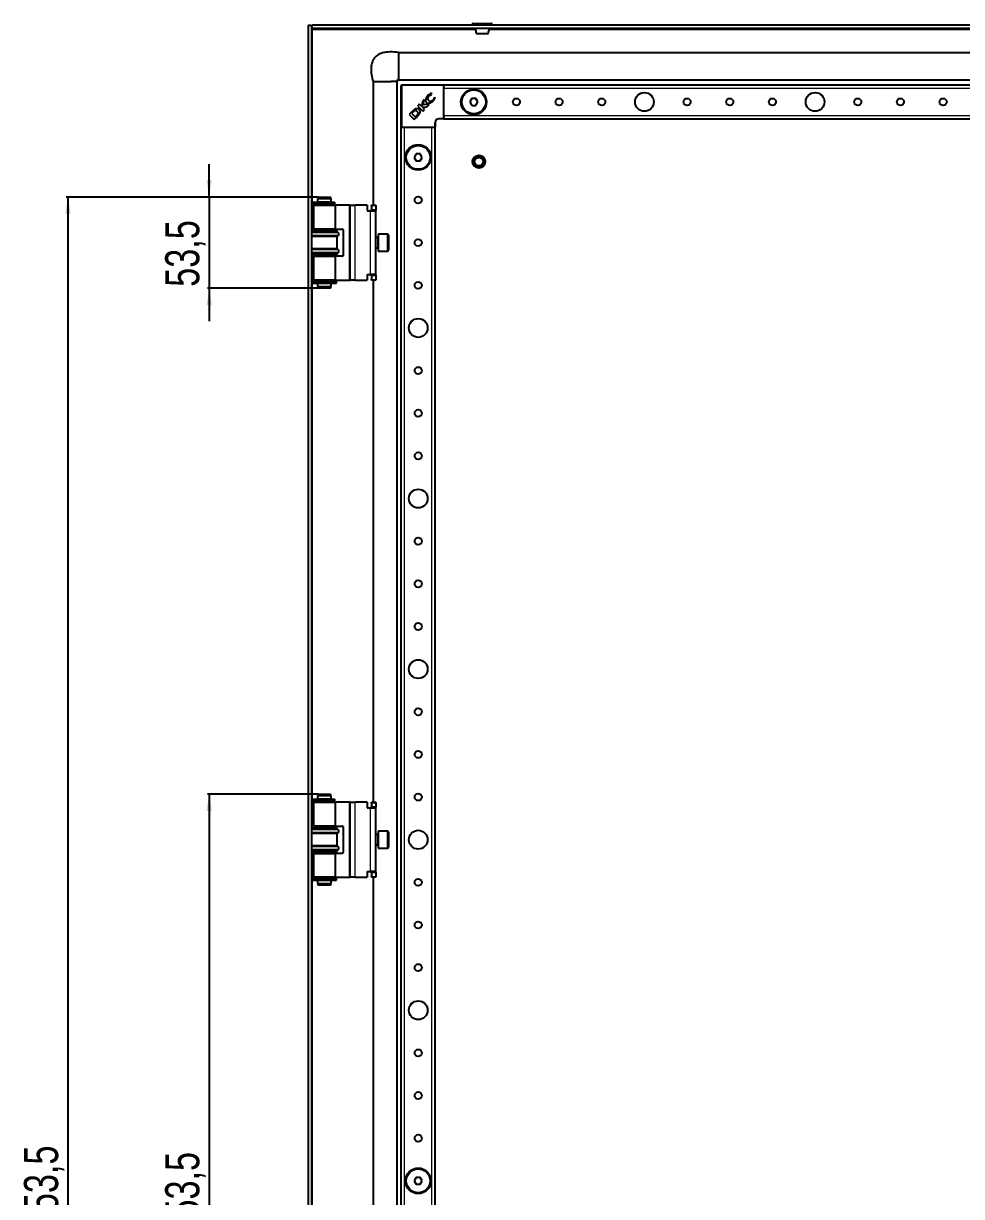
# Model space of a CAD drawing. Header units: millimetres. Extents: x -527 to 1671, y -588 to 1043.
# Drawn here: x 579 to 1128, y 185 to 873 of the extents above; entities that cross this region are included whole.
import ezdxf

# ---------------------------------------------------------------- set-up
doc = ezdxf.new("R2010")
doc.units = ezdxf.units.MM
doc.layers.add('FORMAT', color=7, linetype='Continuous')
doc.styles.add('SLDTEXTSTYLE0', font='TXT', dxfattribs={"width": 0.75})
doc.dimstyles.new('SLDDIMSTYLE0', dxfattribs={"dimtxt": 20, "dimasz": 10, "dimexe": 0, "dimexo": 0.0625, "dimgap": 5, "dimtad": 2, "dimdec": 1, "dimrnd": 1e-09, "dimzin": 12, "dimdsep": 46, "dimtxsty": 'SLDTEXTSTYLE0', "dimsah": 1, "dimcen": 0.09, "dimadec": 0, "dimazin": 3, "dimtfac": 1, "dimtofl": 0, "dimtmove": 0, "dimatfit": 3, "dimfxl": 0, "dimfrac": 2, "dimtolj": 1, "dimtzin": 12, "dimarcsym": 0})
doc.dimstyles.new('SLDDIMSTYLE1', dxfattribs={"dimtxt": 20, "dimasz": 10, "dimexe": 0, "dimexo": 0.0625, "dimgap": 5, "dimtad": 2, "dimdec": 1, "dimrnd": 1e-09, "dimzin": 12, "dimdsep": 46, "dimtxsty": 'SLDTEXTSTYLE0', "dimsah": 1, "dimcen": 0.09, "dimadec": 0, "dimazin": 3, "dimtfac": 1, "dimtmove": 0, "dimatfit": 0, "dimfxl": 0, "dimfrac": 2, "dimtolj": 1, "dimtzin": 12, "dimarcsym": 0})

# ---------------------------------------------------------------- blocks, each defined once
blk = doc.blocks.new('_D_4')
at = {"layer": 'FORMAT'}
for p, q in [((687.6, 771.07), (687.6, 790.3)), ((751.67, 771.07), (686.6, 771.07)), ((687.6, 771.07), (687.6, 717.57)), ((751.67, 717.57), (686.6, 717.57)), ((687.6, 717.57), (687.6, 698.34))]:
    blk.add_line(p, q, dxfattribs=at)
for points in [[(687.6, 771.07), (689.14, 781.07), (686.06, 781.07)], [(687.6, 717.57), (686.06, 707.57), (689.14, 707.57)]]:
    blk.add_solid(points, dxfattribs=at)
at = {"layer": 'FORMAT', "insert": (661.82, 718.46), "char_height": 20, "attachment_point": 1, "rotation": 90, "style": 'SLDTEXTSTYLE0'}
blk.add_mtext('53,5', dxfattribs=at)
blk = doc.blocks.new('_D_7')
at = {"layer": 'FORMAT'}
for p, q in [((751.67, 771.07), (603.87, 771.07)), ((604.87, 771.07), (604.87, -382.43)), ((751.67, -382.43), (603.87, -382.43))]:
    blk.add_line(p, q, dxfattribs=at)
for points in [[(604.87, 771.07), (603.33, 761.07), (606.41, 761.07)], [(604.87, -382.43), (606.41, -372.43), (603.33, -372.43)]]:
    blk.add_solid(points, dxfattribs=at)
at = {"layer": 'FORMAT', "insert": (579.09, 153.68), "char_height": 20, "attachment_point": 1, "rotation": 90, "style": 'SLDTEXTSTYLE0'}
blk.add_mtext('1153,5', dxfattribs=at)
blk = doc.blocks.new('_D_9')
at = {"layer": 'FORMAT'}
for p, q in [((751.67, 421.07), (686.6, 421.07)), ((687.6, 421.07), (687.6, -32.43)), ((751.67, -32.43), (686.6, -32.43))]:
    blk.add_line(p, q, dxfattribs=at)
for points in [[(687.6, 421.07), (686.06, 411.07), (689.14, 411.07)], [(687.6, -32.43), (689.14, -22.43), (686.06, -22.43)]]:
    blk.add_solid(points, dxfattribs=at)
at = {"layer": 'FORMAT', "insert": (661.82, 161.07), "char_height": 20, "attachment_point": 1, "rotation": 90, "style": 'SLDTEXTSTYLE0'}
blk.add_mtext('453,5', dxfattribs=at)

msp = doc.modelspace()

# ---------------------------------------------------------------- linework, layer by layer
at = {"color": 7, "linetype": 'Continuous', "lineweight": 25}
for p, q in [((745.6, 871.82), (745.6, -483.18)), ((745.6, 871.82), (747.6, 871.82)), ((747.6, 871.82), (747.6, -483.18)), ((747.9, 869.82), (747.9, 871.82)), ((1537.3, 871.82), (747.9, 871.82)), ((1537.3, 869.82), (747.9, 869.82)), ((748.2, 869.22), (748, 869.82)), ((841.85, 872.57), (841.85, 871.82)), ((842.1, 872.82), (853.1, 872.82)), ((853.35, 871.82), (853.35, 872.57)), ((798.6, 855.82), (798.6, 839.99)), ((798.6, 855.82), (1486.6, 855.82)), ((798.6, 839.82), (1486.6, 839.82)), ((783.6, 838.82), (784.58, 838.82)), ((783.6, 838.82), (783.6, 766.32)), ((784.58, 838.82), (787.04, 838.82)), ((787.04, 838.82), (790.6, 838.82)), ((790.6, 838.82), (794.17, 838.82)), ((797.6, 838.82), (797.6, -450.18)), ((800.1, 812.12), (800.1, 836.52)), ((800.4, 836.82), (824.8, 836.82)), ((825.1, 836.52), (825.1, 836.82)), ((825.1, 836.82), (1460.1, 836.82)), ((825.1, 836.52), (825.1, 835.88)), ((825.1, 834.82), (825.1, 835.88)), ((825.1, 818.82), (825.1, 834.82)), ((810.8, 825.48), (809.76, 824.43)), ((812.19, 824.09), (810.8, 825.48)), ((812.68, 827.36), (812.19, 824.09)), ((813.48, 828.15), (812.68, 827.36)), ((813, 825.06), (813.48, 828.15)), ((816.48, 825.24), (813, 825.06)), ((815.19, 823.95), (816.48, 825.24)), ((818.04, 831.28), (817.71, 831.97)), ((817.9, 831.14), (818.04, 831.28)), ((819.86, 829.71), (819.75, 829.6)), ((820.1, 829.2), (819.86, 829.71)), ((841.45, 828.82), (840.3, 826.82)), ((840.3, 826.82), (841.45, 824.82)), ((843.76, 828.82), (841.45, 828.82)), ((844.91, 826.82), (843.76, 828.82)), ((843.76, 824.82), (844.91, 826.82)), ((806.74, 821.42), (804.75, 819.43)), ((804.75, 819.43), (807.71, 816.47)), ((807, 820.87), (806.28, 820.13)), ((806.28, 820.13), (808.46, 817.95)), ((807.71, 816.47), (809.6, 818.36)), ((808.46, 817.95), (809.11, 818.63)), ((809.6, 818.36), (809.62, 818.38)), ((809.76, 824.43), (812.71, 821.47)), ((812.53, 823.77), (815.19, 823.95)), ((813.77, 822.53), (812.53, 823.77)), ((812.71, 821.47), (813.77, 822.53)), ((825.1, 817.77), (825.1, 818.82)), ((841.45, 824.82), (843.76, 824.82)), ((800.1, -423.18), (800.1, 811.82)), ((800.4, 811.82), (800.1, 811.82)), ((801.05, 811.82), (800.4, 811.82)), ((802.1, 811.82), (801.05, 811.82)), ((818.1, 811.82), (802.1, 811.82)), ((819.16, 811.82), (818.1, 811.82)), ((819.8, 811.82), (819.16, 811.82)), ((820.1, 811.82), (819.8, 811.82)), ((820.1, 814.82), (820.1, 812.12)), ((820.1, -423.18), (820.1, 811.82)), ((824.8, 816.82), (822.1, 816.82)), ((825.1, 817.77), (825.1, 817.12)), ((825.1, 816.82), (825.1, 817.12)), ((825.1, 816.82), (1460.1, 816.82)), ((808.95, 796.32), (807.8, 794.32)), ((807.8, 794.32), (808.95, 792.32)), ((811.26, 796.32), (808.95, 796.32)), ((808.95, 792.32), (811.26, 792.32)), ((812.41, 794.32), (811.26, 796.32)), ((811.26, 792.32), (812.41, 794.32)), ((751.68, 771.07), (751.1, 770.07)), ((751.68, 771.07), (758.53, 771.07)), ((759.1, 770.07), (758.53, 771.07)), ((747.95, 768.02), (747.95, 767.12)), ((747.95, 768.02), (760.84, 768.02)), ((747.95, 767.12), (760.84, 767.12)), ((748.65, 766.32), (748.65, 752.32)), ((748.65, 766.32), (761.55, 766.32)), ((751.1, 770.07), (751.1, 768.07)), ((759.1, 770.07), (751.1, 770.07)), ((755.86, 768.07), (751.1, 768.07)), ((751.1, 767.07), (751.1, 766.32)), ((755.86, 767.07), (751.1, 767.07)), ((751.6, 768.07), (751.6, 768.02)), ((751.6, 767.12), (751.6, 767.07)), ((759.1, 768.07), (755.86, 768.07)), ((759.1, 767.07), (755.86, 767.07)), ((758.6, 768.02), (758.6, 768.07)), ((758.6, 767.07), (758.6, 767.12)), ((759.1, 768.07), (759.1, 770.07)), ((759.1, 766.32), (759.1, 767.07)), ((760.84, 768.02), (760.93, 768.02)), ((760.84, 767.12), (760.93, 767.12)), ((760.93, 767.12), (760.93, 768.02)), ((760.93, 768.02), (761.14, 768.02)), ((760.93, 767.12), (761.14, 767.12)), ((761.14, 767.12), (761.14, 768.02)), ((761.55, 752.32), (761.55, 766.32)), ((769.65, 766.32), (761.55, 766.32)), ((770.15, 766.32), (769.65, 766.32)), ((770.15, 766.32), (773.15, 766.32)), ((770.15, 722.32), (770.15, 766.32)), ((780.15, 766.32), (773.15, 766.32)), ((780.15, 766.32), (780.15, 763.02)), ((782.65, 766.32), (785.15, 766.32)), ((782.65, 765.82), (782.65, 766.32)), ((782.65, 765.82), (782.65, 763.82)), ((782.65, 763.32), (782.65, 763.82)), ((785.15, 766.32), (785.15, 765.82)), ((785.15, 765.82), (785.15, 763.82)), ((785.15, 763.82), (785.15, 763.32)), ((780.15, 763.02), (782.15, 763.02)), ((782.15, 763.02), (785.15, 763.02)), ((785.15, 763.32), (782.65, 763.32)), ((782.65, 763.32), (782.65, 763.02)), ((785.15, 763.02), (785.15, 763.32)), ((785.15, 725.62), (785.15, 763.02)), ((747.6, 751.32), (762.6, 751.32)), ((762.6, 750.72), (747.6, 750.72)), ((761.55, 752.32), (748.65, 752.32)), ((751.1, 752.32), (751.1, 751.32)), ((759.1, 751.32), (759.1, 752.32)), ((761.55, 752.32), (765.65, 752.32)), ((762.6, 750.72), (762.6, 751.32)), ((763.3, 750.04), (762.6, 750.72)), ((766.15, 751.82), (766.15, 736.82)), ((762.6, 747.92), (747.6, 747.92)), ((762.6, 747.92), (763.3, 748.61)), ((762.6, 740.72), (762.6, 747.92)), ((786.4, 747.32), (785.15, 747.32)), ((792.05, 749.32), (786.65, 749.32)), ((786.65, 749.32), (786.65, 739.32)), ((792.65, 748.72), (792.65, 739.92)), ((762.6, 740.72), (747.6, 740.72)), ((762.6, 737.92), (747.6, 737.92)), ((747.6, 737.32), (762.6, 737.32)), ((748.65, 736.32), (748.65, 722.32)), ((748.65, 736.32), (761.55, 736.32)), ((751.1, 737.32), (751.1, 736.32)), ((759.1, 736.32), (759.1, 737.32)), ((761.55, 722.32), (761.55, 736.32)), ((765.65, 736.32), (761.55, 736.32)), ((763.3, 740.04), (762.6, 740.72)), ((762.6, 737.92), (763.3, 738.61)), ((762.6, 737.32), (762.6, 737.92)), ((785.15, 741.32), (786.4, 741.32)), ((786.65, 739.32), (792.05, 739.32)), ((761.55, 722.32), (748.65, 722.32)), ((751.1, 722.32), (751.1, 721.57)), ((759.1, 721.57), (759.1, 722.32)), ((761.55, 722.32), (769.65, 722.32)), ((769.65, 722.32), (770.15, 722.32)), ((773.15, 722.32), (770.15, 722.32)), ((773.15, 722.32), (780.15, 722.32)), ((780.15, 725.62), (782.15, 725.62)), ((780.15, 725.62), (780.15, 722.32)), ((785.15, 725.62), (782.15, 725.62)), ((782.65, 725.62), (782.65, 725.32)), ((782.65, 725.32), (785.15, 725.32)), ((782.65, 724.82), (782.65, 725.32)), ((782.65, 724.82), (782.65, 722.82)), ((782.65, 722.32), (782.65, 722.82)), ((785.15, 722.32), (782.65, 722.32)), ((783.6, 722.32), (783.6, 416.32)), ((785.15, 725.32), (785.15, 725.62)), ((785.15, 725.32), (785.15, 724.82)), ((785.15, 724.82), (785.15, 722.82)), ((785.15, 722.82), (785.15, 722.32)), ((747.95, 721.52), (747.95, 720.62)), ((747.95, 721.52), (762.25, 721.52)), ((747.95, 720.62), (762.25, 720.62)), ((755.86, 721.57), (751.1, 721.57)), ((751.1, 720.57), (751.1, 718.57)), ((755.86, 720.57), (751.1, 720.57)), ((751.1, 718.57), (751.68, 717.57)), ((751.1, 718.57), (755.86, 718.57)), ((751.6, 721.57), (751.6, 721.52)), ((751.6, 720.62), (751.6, 720.57)), ((755.75, 717.57), (751.68, 717.57)), ((758.53, 717.57), (755.75, 717.57)), ((759.1, 721.57), (755.86, 721.57)), ((759.1, 720.57), (755.86, 720.57)), ((755.86, 718.57), (759.1, 718.57)), ((758.53, 717.57), (759.1, 718.57)), ((758.6, 721.52), (758.6, 721.57)), ((758.6, 720.57), (758.6, 720.62)), ((759.1, 718.57), (759.1, 720.57)), ((762.25, 720.62), (762.25, 721.52)), ((751.68, 421.07), (751.1, 420.07)), ((751.1, 420.07), (751.1, 418.07)), ((759.1, 420.07), (751.1, 420.07)), ((751.68, 421.07), (758.53, 421.07)), ((759.1, 420.07), (758.53, 421.07)), ((759.1, 418.07), (759.1, 420.07)), ((747.95, 418.02), (747.95, 417.12)), ((747.95, 418.02), (760.84, 418.02)), ((747.95, 417.12), (760.84, 417.12)), ((748.65, 416.32), (748.65, 402.32)), ((748.65, 416.32), (761.55, 416.32)), ((755.86, 418.07), (751.1, 418.07)), ((751.1, 417.07), (751.1, 416.32)), ((755.86, 417.07), (751.1, 417.07)), ((751.6, 418.07), (751.6, 418.02)), ((751.6, 417.12), (751.6, 417.07)), ((759.1, 418.07), (755.86, 418.07)), ((759.1, 417.07), (755.86, 417.07)), ((758.6, 418.02), (758.6, 418.07)), ((758.6, 417.07), (758.6, 417.12)), ((759.1, 416.32), (759.1, 417.07)), ((760.84, 418.02), (760.93, 418.02)), ((760.84, 417.12), (760.93, 417.12)), ((760.93, 417.12), (760.93, 418.02)), ((760.93, 418.02), (761.14, 418.02)), ((760.93, 417.12), (761.14, 417.12)), ((761.14, 417.12), (761.14, 418.02)), ((761.55, 402.32), (761.55, 416.32)), ((769.65, 416.32), (761.55, 416.32)), ((770.15, 416.32), (769.65, 416.32)), ((770.15, 416.32), (773.15, 416.32)), ((770.15, 372.32), (770.15, 416.32)), ((780.15, 416.32), (773.15, 416.32)), ((780.15, 416.32), (780.15, 413.02)), ((780.15, 413.02), (782.15, 413.02)), ((782.15, 413.02), (785.15, 413.02)), ((782.65, 416.32), (785.15, 416.32)), ((782.65, 415.82), (782.65, 416.32)), ((782.65, 415.82), (782.65, 413.82)), ((782.65, 413.32), (782.65, 413.82)), ((785.15, 413.32), (782.65, 413.32)), ((782.65, 413.32), (782.65, 413.02)), ((785.15, 416.32), (785.15, 415.82)), ((785.15, 415.82), (785.15, 413.82)), ((785.15, 413.82), (785.15, 413.32)), ((785.15, 413.02), (785.15, 413.32)), ((785.15, 375.62), (785.15, 413.02)), ((747.6, 401.32), (762.6, 401.32)), ((762.6, 400.72), (747.6, 400.72)), ((761.55, 402.32), (748.65, 402.32)), ((751.1, 402.32), (751.1, 401.32)), ((759.1, 401.32), (759.1, 402.32)), ((761.55, 402.32), (765.65, 402.32)), ((762.6, 400.72), (762.6, 401.32)), ((763.3, 400.04), (762.6, 400.72)), ((766.15, 401.82), (766.15, 386.82)), ((792.05, 399.32), (786.65, 399.32)), ((786.65, 399.32), (786.65, 389.32)), ((762.6, 397.92), (747.6, 397.92)), ((762.6, 397.92), (763.3, 398.61)), ((762.6, 390.72), (762.6, 397.92)), ((786.4, 397.32), (785.15, 397.32)), ((792.65, 398.72), (792.65, 389.92)), ((762.6, 390.72), (747.6, 390.72)), ((762.6, 387.92), (747.6, 387.92)), ((747.6, 387.32), (762.6, 387.32)), ((748.65, 386.32), (748.65, 372.32)), ((748.65, 386.32), (761.55, 386.32)), ((751.1, 387.32), (751.1, 386.32)), ((759.1, 386.32), (759.1, 387.32)), ((761.55, 372.32), (761.55, 386.32)), ((765.65, 386.32), (761.55, 386.32)), ((763.3, 390.04), (762.6, 390.72)), ((762.6, 387.92), (763.3, 388.61)), ((762.6, 387.32), (762.6, 387.92)), ((785.15, 391.32), (786.4, 391.32)), ((786.65, 389.32), (792.05, 389.32)), ((747.95, 371.52), (747.95, 370.62)), ((747.95, 371.52), (762.25, 371.52)), ((761.55, 372.32), (748.65, 372.32)), ((751.1, 372.32), (751.1, 371.57)), ((755.86, 371.57), (751.1, 371.57)), ((751.6, 371.57), (751.6, 371.52)), ((759.1, 371.57), (755.86, 371.57)), ((758.6, 371.52), (758.6, 371.57)), ((759.1, 371.57), (759.1, 372.32)), ((761.55, 372.32), (769.65, 372.32)), ((762.25, 370.62), (762.25, 371.52)), ((769.65, 372.32), (770.15, 372.32)), ((773.15, 372.32), (770.15, 372.32)), ((773.15, 372.32), (780.15, 372.32)), ((780.15, 375.62), (782.15, 375.62)), ((780.15, 375.62), (780.15, 372.32)), ((785.15, 375.62), (782.15, 375.62)), ((782.65, 375.62), (782.65, 375.32)), ((782.65, 375.32), (785.15, 375.32)), ((782.65, 374.82), (782.65, 375.32)), ((782.65, 374.82), (782.65, 372.82)), ((782.65, 372.32), (782.65, 372.82)), ((785.15, 372.32), (782.65, 372.32)), ((783.6, 372.32), (783.6, 16.32)), ((785.15, 375.32), (785.15, 375.62)), ((785.15, 375.32), (785.15, 374.82)), ((785.15, 374.82), (785.15, 372.82)), ((785.15, 372.82), (785.15, 372.32)), ((747.95, 370.62), (762.25, 370.62)), ((751.1, 370.57), (751.1, 368.57)), ((755.86, 370.57), (751.1, 370.57)), ((751.1, 368.57), (751.68, 367.57)), ((751.1, 368.57), (755.86, 368.57)), ((751.6, 370.62), (751.6, 370.57)), ((755.75, 367.57), (751.68, 367.57)), ((758.53, 367.57), (755.75, 367.57)), ((759.1, 370.57), (755.86, 370.57)), ((755.86, 368.57), (759.1, 368.57)), ((758.53, 367.57), (759.1, 368.57)), ((758.6, 370.57), (758.6, 370.62)), ((759.1, 368.57), (759.1, 370.57)), ((808.95, 196.32), (807.8, 194.32)), ((807.8, 194.32), (808.95, 192.32)), ((811.26, 196.32), (808.95, 196.32)), ((812.41, 194.32), (811.26, 196.32)), ((811.26, 192.32), (812.41, 194.32)), ((808.95, 192.32), (811.26, 192.32))]:
    msp.add_line(p, q, dxfattribs=at)
at = {"color": 8, "linetype": 'Continuous', "lineweight": 18}
for p, q in [((748.2, 768.02), (748.2, 869.22)), ((748.2, 869.22), (843.63, 869.22)), ((853.35, 872.57), (841.85, 872.57)), ((851.58, 869.22), (1433.63, 869.22)), ((800.4, 836.52), (800.1, 836.52)), ((800.4, 836.52), (800.4, 836.82)), ((800.4, 836.52), (800.4, 812.12)), ((824.8, 836.52), (800.4, 836.52)), ((824.8, 836.82), (824.8, 836.52)), ((824.8, 817.12), (824.8, 836.52)), ((825.1, 836.52), (824.8, 836.52)), ((825.1, 834.82), (1460.1, 834.82)), ((825.1, 818.82), (1460.1, 818.82)), ((800.4, 812.12), (800.1, 812.12)), ((800.4, 812.12), (819.8, 812.12)), ((800.4, 812.12), (800.4, 811.82)), ((802.1, -423.18), (802.1, 811.82)), ((818.1, -423.18), (818.1, 811.82)), ((819.8, 812.12), (819.8, 814.82)), ((820.1, 814.82), (819.8, 814.82)), ((819.8, 812.12), (819.8, 811.82)), ((820.1, 812.12), (819.8, 812.12)), ((822.1, 817.12), (824.8, 817.12)), ((822.1, 816.82), (822.1, 817.12)), ((824.8, 817.12), (824.8, 816.82)), ((825.1, 817.12), (824.8, 817.12)), ((748.2, 751.32), (748.2, 767.12)), ((760.84, 768.02), (760.84, 767.12)), ((769.65, 766.32), (769.65, 722.32)), ((773.15, 722.32), (773.15, 766.32)), ((785.15, 765.82), (782.65, 765.82)), ((782.65, 763.82), (785.15, 763.82)), ((782.15, 725.62), (782.15, 763.02)), ((763.3, 750.04), (747.6, 750.04)), ((763.3, 748.61), (747.6, 748.61)), ((786.4, 746.91), (786.4, 747.32)), ((786.4, 741.32), (786.4, 746.91)), ((792.05, 739.32), (792.05, 749.32)), ((763.3, 740.04), (747.6, 740.04)), ((763.3, 738.61), (747.6, 738.61)), ((748.2, 721.52), (748.2, 737.32)), ((785.15, 724.82), (782.65, 724.82)), ((782.65, 722.82), (785.15, 722.82)), ((748.2, 418.02), (748.2, 720.62)), ((748.2, 401.32), (748.2, 417.12)), ((760.84, 418.02), (760.84, 417.12)), ((769.65, 416.32), (769.65, 372.32)), ((773.15, 372.32), (773.15, 416.32)), ((782.15, 375.62), (782.15, 413.02)), ((785.15, 415.82), (782.65, 415.82)), ((782.65, 413.82), (785.15, 413.82)), ((763.3, 400.04), (747.6, 400.04)), ((792.05, 389.32), (792.05, 399.32)), ((763.3, 398.61), (747.6, 398.61)), ((786.4, 396.91), (786.4, 397.32)), ((786.4, 391.32), (786.4, 396.91)), ((763.3, 390.04), (747.6, 390.04)), ((763.3, 388.61), (747.6, 388.61)), ((748.2, 371.52), (748.2, 387.32)), ((785.15, 374.82), (782.65, 374.82)), ((782.65, 372.82), (785.15, 372.82)), ((748.2, 18.02), (748.2, 370.62))]:
    msp.add_line(p, q, dxfattribs=at)
at = {"color": 7, "linetype": 'Continuous', "lineweight": 25}
for centre, radius in [((842.6, 826.82), 7.5), ((842.6, 826.82), 7), ((942.6, 826.82), 5.5), ((1042.6, 826.82), 5.5), ((867.6, 826.82), 2.1), ((892.6, 826.82), 2.1), ((917.6, 826.82), 2.1), ((967.6, 826.82), 2.1), ((992.6, 826.82), 2.1), ((1017.6, 826.82), 2.1), ((1067.6, 826.82), 2.1), ((1092.6, 826.82), 2.1), ((1117.6, 826.82), 2.1), ((810.1, 794.32), 7.5), ((810.1, 794.32), 7), ((845.6, 791.82), 3.75), ((845.6, 791.82), 3), ((845.6, 791.82), 2.5), ((810.1, 769.32), 2.1), ((810.1, 744.32), 2.1), ((810.1, 719.32), 2.1), ((810.1, 694.32), 5.5), ((810.1, 669.32), 2.1), ((810.1, 644.32), 2.1), ((810.1, 619.32), 2.1), ((810.1, 594.32), 5.5), ((810.1, 569.32), 2.1), ((810.1, 544.32), 2.1), ((810.1, 519.32), 2.1), ((810.1, 494.32), 5.5), ((810.1, 469.32), 2.1), ((810.1, 444.32), 2.1), ((810.1, 419.32), 2.1), ((810.1, 394.32), 5.5), ((810.1, 369.32), 2.1), ((810.1, 344.32), 2.1), ((810.1, 319.32), 2.1), ((810.1, 294.32), 5.5), ((810.1, 269.32), 2.1), ((810.1, 244.32), 2.1), ((810.1, 219.32), 2.1), ((810.1, 194.32), 7.5), ((810.1, 194.32), 7)]:
    msp.add_circle(centre, radius, dxfattribs=at)
for centre, radius, start, end in [((842.1, 872.57), 0.25, 90, 180), ((844.49, 867.32), 0.5, 195.31604, 270.02276), ((850.72, 867.32), 0.5, 269.99815, 345.40011), ((853.1, 872.57), 0.25, 0, 90), ((800.4, 836.52), 0.3, 90, 180), ((824.8, 836.52), 0.3, 0, 90), ((817.61, 828.83), 1.97, 128.45405, 215.887), ((817.18, 829.23), 1.94, 233.30966, 322.34638), ((810.4, 818.21), 4.87, 110.34448, 138.77765), ((811.18, 816.4), 6.12, 126.98881, 133.07444), ((800.4, 812.12), 0.3, 180, 270), ((819.8, 812.12), 0.3, 270, 0), ((822.1, 814.82), 2, 90, 180), ((824.8, 817.12), 0.3, 270, 360), ((762.6, 749.32), 1, 314.427, 45.573), ((765.65, 751.82), 0.5, 0, 90), ((786.4, 747.57), 0.25, 270, 0), ((792.05, 748.72), 0.6, 0, 90), ((762.6, 739.32), 1, 314.427, 45.573), ((765.65, 736.82), 0.5, 270, 0), ((786.4, 741.07), 0.25, 0, 90), ((792.05, 739.92), 0.6, 270, 360), ((762.6, 399.32), 1, 314.427, 45.573), ((765.65, 401.82), 0.5, 0, 90), ((792.05, 398.72), 0.6, 0, 90), ((786.4, 397.57), 0.25, 270, 360), ((762.6, 389.32), 1, 314.427, 45.573), ((765.65, 386.82), 0.5, 270, 0), ((786.4, 391.07), 0.25, 0, 90), ((792.05, 389.92), 0.6, 270, 360)]:
    msp.add_arc(centre, radius, start, end, dxfattribs=at)
at = {"color": 8, "linetype": 'Continuous', "lineweight": 18}
msp.add_arc((822.1, 814.82), 2.3, 90, 180, dxfattribs=at)
at = {"color": 7, "linetype": 'Continuous', "lineweight": 25}
for points, knots in [([(747.9, 870.12), (747.88, 870.2), (747.77, 870.52), (747.64, 871.09), (747.62, 871.58), (747.6, 871.82)], [0, 0, 0, 0, 0.141742, 0.566203, 1, 1, 1, 1]), ([(747.9, 869.82), (747.95, 869.82), (748, 869.76), (748.1, 869.54), (748.15, 869.38), (748.2, 869.22)], [0, 0, 0, 0, 0.5, 0.5, 1, 1, 1, 1]), ([(843.58, 869.82), (843.59, 869.69), (843.6, 868.78), (843.83, 867.91), (844.02, 867.17)], [0, 0, 0, 0, 0.14185, 1, 1, 1, 1]), ([(845.9, 866.82), (845.71, 866.82), (845.24, 866.82), (844.7, 866.82), (844.57, 866.82), (844.5, 866.82)], [0, 0, 0, 0, 0.256553, 0.627981, 1, 1, 1, 1]), ([(850.72, 866.82), (850.67, 866.82), (850.59, 866.82), (850.03, 866.82), (849.23, 866.82), (848.23, 866.82), (847.17, 866.82), (846.39, 866.82), (846, 866.82), (845.9, 866.82)], [0, 0, 0, 0, 0.158514, 0.317278, 0.475863, 0.634247, 0.792477, 0.950708, 1, 1, 1, 1]), ([(851.19, 867.17), (851.38, 867.91), (851.6, 868.78), (851.62, 869.69), (851.63, 869.82)], [0, 0, 0, 0, 0.85815, 1, 1, 1, 1]), ([(798.6, 855.82), (796.88, 855.99), (793.74, 856.29), (789.41, 855.78), (785.98, 854.35), (783.77, 852.04), (782.68, 849.27), (782.36, 846.22), (782.66, 842.66), (783.27, 840.17), (783.6, 838.82)], [0, 0, 0, 0, 0.176713, 0.320911, 0.440308, 0.54837, 0.6374, 0.738878, 0.858543, 1, 1, 1, 1]), ([(797.57, 838.82), (797.58, 838.96), (797.61, 839.2), (797.74, 839.4), (797.86, 839.49), (797.91, 839.6), (797.93, 839.67), (797.95, 839.72), (797.97, 839.76), (797.98, 839.8), (798.02, 839.84), (798.07, 839.89), (798.19, 839.96), (798.38, 839.99), (798.53, 839.99), (798.6, 839.99)], [0, 0, 0, 0, 0.233411, 0.418546, 0.549351, 0.595026, 0.631329, 0.647111, 0.661994, 0.676639, 0.691742, 0.725563, 0.766794, 0.872627, 1, 1, 1, 1]), ([(797.6, 838.82), (797.75, 839.05), (798.02, 839.45), (798.43, 839.71), (798.6, 839.82)], [0, 0, 0, 0, 0.561561, 1, 1, 1, 1]), ([(797.49, 838.82), (797.46, 838.82), (797.38, 838.82), (796.92, 838.82), (796.63, 838.82)], [0, 0, 0, 0, 0.356727, 1, 1, 1, 1]), ([(815.97, 830.73), (815.65, 830.36), (815.03, 829.66), (814.48, 828.49), (814.34, 827.55), (814.49, 826.91), (814.68, 826.68), (814.77, 826.56)], [0, 0, 0, 0, 0.315674, 0.58952, 0.813199, 0.909026, 1, 1, 1, 1]), ([(814.77, 826.56), (814.93, 826.43), (815.27, 826.14), (815.96, 825.98), (816.84, 826.11), (817.91, 826.67), (818.6, 827.31), (819, 827.68)], [0, 0, 0, 0, 0.130532, 0.266031, 0.423997, 0.666819, 1, 1, 1, 1]), ([(817.71, 831.97), (817.37, 831.78), (816.74, 831.44), (816.22, 830.96), (815.97, 830.73)], [0, 0, 0, 0, 0.5368, 1, 1, 1, 1]), ([(816.39, 830.37), (816.65, 830.59), (817.1, 830.96), (817.67, 831.09), (817.9, 831.14)], [0, 0, 0, 0, 0.5796082, 1, 1, 1, 1]), ([(819.75, 829.6), (819.6, 829.28), (819.34, 828.71), (818.91, 828.25), (818.72, 828.04)], [0, 0, 0, 0, 0.547643, 1, 1, 1, 1]), ([(819, 827.68), (819.25, 827.95), (819.67, 828.41), (819.97, 828.96), (820.1, 829.2)], [0, 0, 0, 0, 0.577653, 1, 1, 1, 1]), ([(809.48, 821.21), (809.39, 821.3), (809.21, 821.46), (808.93, 821.64), (808.66, 821.74), (808.33, 821.74), (807.93, 821.58), (807.65, 821.4), (807.49, 821.29)], [0, 0, 0, 0, 0.176808, 0.319231, 0.43938, 0.552395, 0.749205, 1, 1, 1, 1]), ([(810.76, 819.71), (810.86, 819.91), (811.07, 820.3), (811.19, 820.93), (811.15, 821.53), (810.95, 822.06), (810.59, 822.5), (810.07, 822.79), (809.42, 822.9), (808.96, 822.82), (808.71, 822.78)], [0, 0, 0, 0, 0.138091, 0.265455, 0.384013, 0.496103, 0.605759, 0.71979, 0.847662, 1, 1, 1, 1]), ([(809.11, 818.63), (809.31, 818.83), (809.65, 819.2), (809.98, 819.73), (810.04, 820.18), (809.97, 820.53), (809.78, 820.88), (809.59, 821.09), (809.48, 821.21)], [0, 0, 0, 0, 0.2746757, 0.5030419, 0.607381, 0.7165791, 0.8434117, 1, 1, 1, 1]), ([(809.62, 818.38), (809.7, 818.46), (809.85, 818.61), (810, 818.78), (810.08, 818.86)], [0, 0, 0, 0, 0.486421, 1, 1, 1, 1]), ([(810.08, 818.86), (810.21, 819.01), (810.45, 819.28), (810.66, 819.58), (810.76, 819.71)], [0, 0, 0, 0, 0.55183, 1, 1, 1, 1])]:
    msp.add_open_spline(points, degree=3, knots=knots, dxfattribs=at)
at = {"color": 8, "linetype": 'Continuous', "lineweight": 18}
for points, knots in [([(844.05, 867.2), (844.03, 867.2), (843.98, 867.2), (844.28, 867.2), (844.87, 867.2), (845.41, 867.2), (845.64, 867.2)], [0, 0, 0, 0, 0.083271, 0.424284, 0.764725, 1, 1, 1, 1]), ([(845.64, 867.2), (845.74, 867.2), (846.19, 867.2), (846.71, 867.2), (847.51, 867.2), (848.33, 867.2), (849.48, 867.2), (850.43, 867.2), (851.01, 867.2), (851.26, 867.2), (851.19, 867.2), (851.19, 867.2)], [0, 0, 0, 0, 0.048751, 0.204942, 0.205393, 0.362034, 0.518827, 0.675799, 0.832923, 0.989778, 1, 1, 1, 1])]:
    msp.add_open_spline(points, degree=3, knots=knots, dxfattribs=at)
at = {"color": 7, "linetype": 'Continuous', "lineweight": 25}
msp.add_open_spline([(796.63, 838.82), (796.29, 838.82), (795.63, 838.82), (794.66, 838.82), (794.17, 838.82)], degree=3, dxfattribs=at)

# ---------------------------------------------------------------- dimensions: what is measured, and where the dimension line sits
at = {"layer": 'FORMAT'}
for base, p1, p2, dimstyle, picture, middle in [((687.6, 717.57), (751.68, 771.07), (751.68, 717.57), 'SLDDIMSTYLE1', '_D_4', (687.6, 744.32)), ((604.87, -382.43), (751.68, 771.07), (751.68, -382.43), 'SLDDIMSTYLE0', '_D_7', (604.87, 194.32)), ((687.6, -32.43), (751.68, 421.07), (751.68, -32.43), 'SLDDIMSTYLE0', '_D_9', (687.6, 194.32))]:
    dim = msp.add_linear_dim(base=base, p1=p1, p2=p2, angle=90, dimstyle=dimstyle, dxfattribs=at)
    dim.commit()
    dim.dimension.update_dxf_attribs({"geometry": picture, "text_midpoint": middle, "dimtype": 160})

doc.saveas('drawing.dxf')
